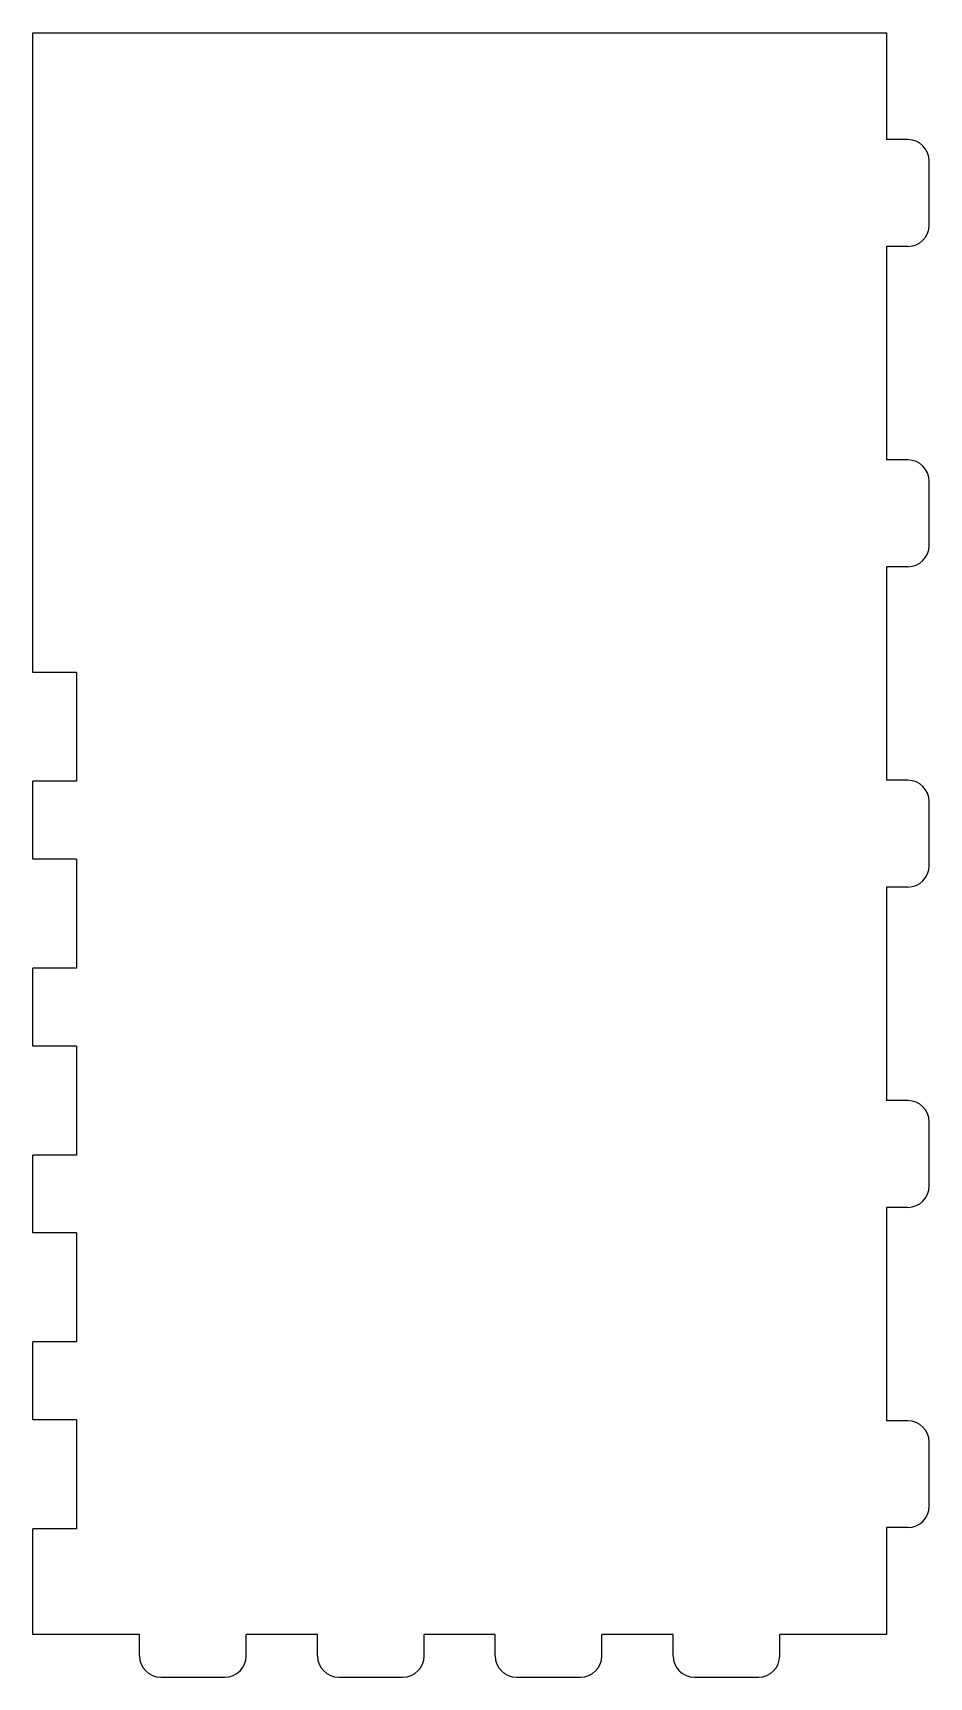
# Model space of a CAD drawing. Header units: millimetres. Extents: x -129 to -45, y 175 to 329.
import ezdxf

# ---------------------------------------------------------------- set-up
doc = ezdxf.new("R2010")
doc.units = ezdxf.units.MM

msp = doc.modelspace()

# ---------------------------------------------------------------- linework, layer by layer
at = {"color": 7, "linetype": 'Continuous', "lineweight": 25}
for p, q in [((-129, 269.1), (-129, 329)), ((-129, 329), (-49, 329)), ((-49, 329), (-49, 319)), ((-47, 319), (-49, 319)), ((-45, 311), (-45, 317)), ((-47, 309), (-49, 309)), ((-49, 309), (-49, 289)), ((-47, 289), (-49, 289)), ((-45, 281), (-45, 287)), ((-47, 279), (-49, 279)), ((-49, 279), (-49, 259)), ((-124.9, 269.1), (-129, 269.1)), ((-124.9, 269.1), (-124.9, 258.9)), ((-129, 251.6), (-129, 258.9)), ((-124.9, 258.9), (-129, 258.9)), ((-47, 259), (-49, 259)), ((-45, 251), (-45, 257)), ((-124.9, 251.6), (-129, 251.6)), ((-124.9, 251.6), (-124.9, 241.4)), ((-47, 249), (-49, 249)), ((-49, 249), (-49, 229)), ((-129, 234.1), (-129, 241.4)), ((-124.9, 241.4), (-129, 241.4)), ((-124.9, 234.1), (-129, 234.1)), ((-124.9, 234.1), (-124.9, 223.9)), ((-47, 229), (-49, 229)), ((-45, 221), (-45, 227)), ((-129, 216.6), (-129, 223.9)), ((-124.9, 223.9), (-129, 223.9)), ((-47, 219), (-49, 219)), ((-49, 219), (-49, 199)), ((-124.9, 216.6), (-129, 216.6)), ((-124.9, 216.6), (-124.9, 206.4)), ((-129, 199.1), (-129, 206.4)), ((-124.9, 206.4), (-129, 206.4)), ((-124.9, 199.1), (-129, 199.1)), ((-124.9, 199.1), (-124.9, 188.9)), ((-47, 199), (-49, 199)), ((-45, 191), (-45, 197)), ((-129, 179), (-129, 188.9)), ((-124.9, 188.9), (-129, 188.9)), ((-47, 189), (-49, 189)), ((-49, 189), (-49, 179)), ((-119, 179), (-129, 179)), ((-119, 177), (-119, 179)), ((-102.33, 179), (-109, 179)), ((-109, 177), (-109, 179)), ((-102.33, 177), (-102.33, 179)), ((-85.67, 179), (-92.33, 179)), ((-92.33, 177), (-92.33, 179)), ((-85.67, 177), (-85.67, 179)), ((-69, 179), (-75.67, 179)), ((-75.67, 177), (-75.67, 179)), ((-69, 177), (-69, 179)), ((-49, 179), (-59, 179)), ((-59, 177), (-59, 179)), ((-117, 175), (-111, 175)), ((-100.33, 175), (-94.33, 175)), ((-83.67, 175), (-77.67, 175)), ((-67, 175), (-61, 175))]:
    msp.add_line(p, q, dxfattribs=at)
for centre, start, end in [((-47, 317), 0, 90), ((-47, 311), 270, 0), ((-47, 287), 0, 90), ((-47, 281), 270, 0), ((-47, 257), 0, 90), ((-47, 251), 270, 0), ((-47, 227), 0, 90), ((-47, 221), 270, 0), ((-47, 197), 0, 90), ((-47, 191), 270, 0), ((-117, 177), 180, 270), ((-111, 177), 270, 0), ((-100.33, 177), 180, 270), ((-94.33, 177), 270, 0), ((-83.67, 177), 180, 270), ((-77.67, 177), 270, 0), ((-67, 177), 180, 270), ((-61, 177), 270, 0)]:
    msp.add_arc(centre, 2, start, end, dxfattribs=at)

doc.saveas('drawing.dxf')
